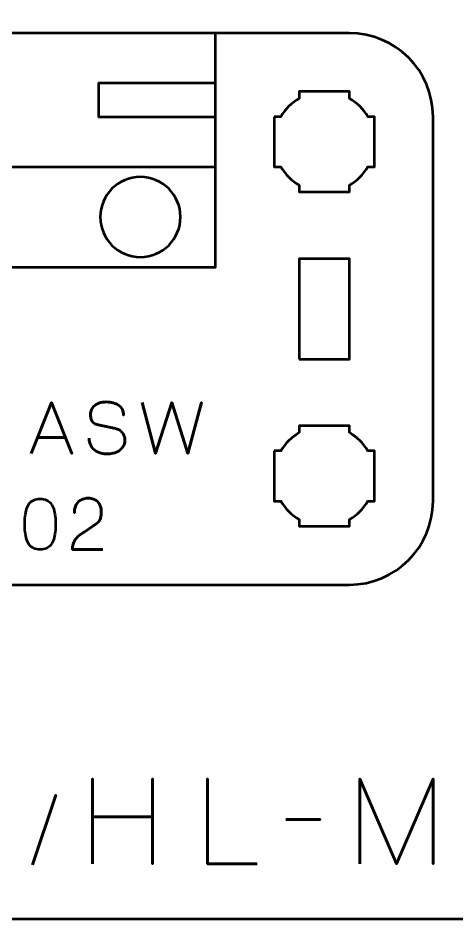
# Model space of a CAD drawing. Header units: centimetres. Extents: x -21 to 0, y -29.7 to 0.
# Drawn here: x -8.43 to -5.81, y -29.7 to -24.31 of the extents above; entities that cross this region are included whole.
import ezdxf

# ---------------------------------------------------------------- set-up
doc = ezdxf.new("R2010")
doc.units = ezdxf.units.CM
doc.header["$MEASUREMENT"] = 0
doc.layers.add('Layer 1', color=7, linetype='Continuous')

msp = doc.modelspace()

# ---------------------------------------------------------------- linework, layer by layer
at = {"layer": 'Layer 1', "lineweight": 53}
msp.add_lwpolyline([(-6.75, -26.35), (-6.45, -26.35), (-6.45, -25.75), (-6.75, -25.75), (-6.75, -26.35)], close=True, dxfattribs=at)
at = {"layer": 'Layer 1', "color": 1, "lineweight": 53}
msp.add_open_spline([(-21.00003, -29.19995), (-21.00003, -29.19995), (-21.00003, -2.89992), (-21.00003, -2.89992), (-21.00003, -2.89992), (-21.00003, -2.81709), (-20.93286, -2.74992), (-20.85003, -2.74992), (-20.85003, -2.74992), (-20.7672, -2.74992), (-20.70003, -2.68275), (-20.70003, -2.59992), (-20.70003, -2.59992), (-20.70003, -2.51709), (-20.7672, -2.44992), (-20.85003, -2.44992), (-20.85003, -2.44992), (-20.93286, -2.44992), (-21.00003, -2.38275), (-21.00003, -2.29992), (-21.00003, -2.29992), (-21.00003, -2.21709), (-20.93286, -2.14992), (-20.85003, -2.14992), (-20.85003, -2.14992), (-20.7672, -2.14992), (-20.70003, -2.08275), (-20.70003, -1.99992), (-20.70003, -1.99992), (-20.70003, -1.91709), (-20.7672, -1.84992), (-20.85003, -1.84992), (-20.85003, -1.84992), (-20.93286, -1.84992), (-21.00003, -1.78275), (-21.00003, -1.69992), (-21.00003, -1.69992), (-21.00003, -1.61709), (-20.93286, -1.54992), (-20.85003, -1.54992), (-20.85003, -1.54992), (-20.7672, -1.54992), (-20.70003, -1.48275), (-20.70003, -1.39992), (-20.70003, -1.39992), (-20.70003, -1.31709), (-20.7672, -1.24992), (-20.85003, -1.24992), (-20.85003, -1.24992), (-20.93286, -1.24992), (-21.00003, -1.18275), (-21.00003, -1.09992), (-21.00003, -1.09992), (-21.00003, -1.09992), (-21.00003, -0.49992), (-21.00003, -0.49992), (-21.00003, -0.49992), (-21.00003, -0.22295), (-20.77694, 0.00004), (-20.49994, 0.00004), (-20.49994, 0.00004), (-20.49994, 0.00004), (-0.50008, 0.00004), (-0.50008, 0.00004), (-0.50008, 0.00004), (-0.22294, 0.00004), (0.00002, -0.22295), (0.00002, -0.49992), (0.00002, -0.49992), (0.00002, -0.49992), (0.00002, -29.19995), (0.00002, -29.19995), (0.00002, -29.19995), (0.00002, -29.47695), (-0.22294, -29.70004), (-0.50008, -29.70004), (-0.50008, -29.70004), (-0.50008, -29.70004), (-20.49994, -29.70004), (-20.49994, -29.70004), (-20.49994, -29.70004), (-20.77694, -29.70004), (-21.00003, -29.47695), (-21.00003, -29.19995)], degree=3, knots=[0, 0, 0, 0, 0.047619, 0.047619, 0.047619, 0.047619, 0.0952381, 0.0952381, 0.0952381, 0.0952381, 0.1428571, 0.1428571, 0.1428571, 0.1428571, 0.1904762, 0.1904762, 0.1904762, 0.1904762, 0.2380952, 0.2380952, 0.2380952, 0.2380952, 0.2857143, 0.2857143, 0.2857143, 0.2857143, 0.3333333, 0.3333333, 0.3333333, 0.3333333, 0.3809524, 0.3809524, 0.3809524, 0.3809524, 0.4285714, 0.4285714, 0.4285714, 0.4285714, 0.4761905, 0.4761905, 0.4761905, 0.4761905, 0.5238095, 0.5238095, 0.5238095, 0.5238095, 0.5714286, 0.5714286, 0.5714286, 0.5714286, 0.6190476, 0.6190476, 0.6190476, 0.6190476, 0.6666667, 0.6666667, 0.6666667, 0.6666667, 0.7142857, 0.7142857, 0.7142857, 0.7142857, 0.7619048, 0.7619048, 0.7619048, 0.7619048, 0.8095238, 0.8095238, 0.8095238, 0.8095238, 0.8571429, 0.8571429, 0.8571429, 0.8571429, 0.9047619, 0.9047619, 0.9047619, 0.9047619, 0.952381, 0.952381, 0.952381, 0.952381, 1, 1, 1, 1], dxfattribs=at)
at = {"layer": 'Layer 1', "color": 3, "lineweight": 53}
msp.add_open_spline([(-11.25, -27.2), (-11.25, -27.2), (-11.25, -24.9), (-11.25, -24.9), (-11.25, -24.9), (-11.25, -24.62391), (-11.02609, -24.4), (-10.75, -24.4), (-10.75, -24.4), (-10.75, -24.4), (-6.45, -24.4), (-6.45, -24.4), (-6.45, -24.4), (-6.17391, -24.4), (-5.95, -24.62391), (-5.95, -24.9), (-5.95, -24.9), (-5.95, -24.9), (-5.95, -27.2), (-5.95, -27.2), (-5.95, -27.2), (-5.95, -27.47609), (-6.17391, -27.7), (-6.45, -27.7), (-6.45, -27.7), (-6.45, -27.7), (-10.75, -27.7), (-10.75, -27.7), (-10.75, -27.7), (-11.02609, -27.7), (-11.25, -27.47609), (-11.25, -27.2)], degree=3, knots=[0, 0, 0, 0, 0.125, 0.125, 0.125, 0.125, 0.25, 0.25, 0.25, 0.25, 0.375, 0.375, 0.375, 0.375, 0.5, 0.5, 0.5, 0.5, 0.625, 0.625, 0.625, 0.625, 0.75, 0.75, 0.75, 0.75, 0.875, 0.875, 0.875, 0.875, 1, 1, 1, 1], dxfattribs=at)
at = {"layer": 'Layer 1', "color": 5, "lineweight": 53}
for points, knots in [([(-7.25, -24.4), (-7.25, -24.4), (-7.25, -25.8), (-7.25, -25.8), (-7.25, -25.8), (-7.25, -25.8), (-9.95, -25.8), (-9.95, -25.8), (-9.95, -25.8), (-9.95, -25.8), (-9.95, -24.4), (-9.95, -24.4), (-9.95, -24.4), (-9.95, -24.4), (-7.25, -24.4), (-7.25, -24.4)], [0, 0, 0, 0, 0.25, 0.25, 0.25, 0.25, 0.5, 0.5, 0.5, 0.5, 0.75, 0.75, 0.75, 0.75, 1, 1, 1, 1]), ([(-7.25, -24.4), (-7.25, -24.4), (-7.25, -25.2), (-7.25, -25.2), (-7.25, -25.2), (-7.25, -25.2), (-9.95, -25.2), (-9.95, -25.2), (-9.95, -25.2), (-9.95, -25.2), (-9.95, -24.4), (-9.95, -24.4), (-9.95, -24.4), (-9.95, -24.4), (-7.25, -24.4), (-7.25, -24.4)], [0, 0, 0, 0, 0.25, 0.25, 0.25, 0.25, 0.5, 0.5, 0.5, 0.5, 0.75, 0.75, 0.75, 0.75, 1, 1, 1, 1]), ([(-7.25, -24.7), (-7.25, -24.7), (-7.25, -24.9), (-7.25, -24.9), (-7.25, -24.9), (-7.25, -24.9), (-7.95, -24.9), (-7.95, -24.9), (-7.95, -24.9), (-7.95, -24.9), (-7.95, -24.7), (-7.95, -24.7), (-7.95, -24.7), (-7.95, -24.7), (-7.25, -24.7), (-7.25, -24.7)], [0, 0, 0, 0, 0.25, 0.25, 0.25, 0.25, 0.5, 0.5, 0.5, 0.5, 0.75, 0.75, 0.75, 0.75, 1, 1, 1, 1]), ([(-8.35193, -26.91494), (-8.35193, -26.91494), (-8.23086, -26.60972), (-8.23086, -26.60972), (-8.23086, -26.60972), (-8.23086, -26.60972), (-8.10936, -26.91494), (-8.10936, -26.91494), (-8.10936, -26.91494), (-8.10936, -26.91494), (-8.23086, -26.60972), (-8.23086, -26.60972), (-8.23086, -26.60972), (-8.23086, -26.60972), (-8.35193, -26.91494), (-8.35193, -26.91494)], [0, 0, 0, 0, 0.25, 0.25, 0.25, 0.25, 0.5, 0.5, 0.5, 0.5, 0.75, 0.75, 0.75, 0.75, 1, 1, 1, 1]), ([(-8.00607, -26.82265), (-8.00593, -26.83952), (-8.00297, -26.85398), (-7.99704, -26.86605), (-7.99704, -26.86605), (-7.99118, -26.87804), (-7.983, -26.88785), (-7.9727, -26.89547), (-7.9727, -26.89547), (-7.96233, -26.90302), (-7.9504, -26.90859), (-7.93693, -26.91219), (-7.93693, -26.91219), (-7.92352, -26.91572), (-7.90913, -26.91748), (-7.89389, -26.91748), (-7.89389, -26.91748), (-7.87851, -26.91741), (-7.86468, -26.91515), (-7.85233, -26.91085), (-7.85233, -26.91085), (-7.84005, -26.90654), (-7.82954, -26.90076), (-7.82072, -26.89349), (-7.82072, -26.89349), (-7.81197, -26.88622), (-7.8052, -26.87811), (-7.8004, -26.86908), (-7.8004, -26.86908), (-7.7956, -26.86005), (-7.79306, -26.85081), (-7.79271, -26.84128), (-7.79271, -26.84128), (-7.79229, -26.82879), (-7.79412, -26.81736), (-7.79814, -26.80706), (-7.79814, -26.80706), (-7.80217, -26.79676), (-7.80838, -26.78815), (-7.81677, -26.7811), (-7.81677, -26.7811), (-7.8251, -26.77404), (-7.83561, -26.7691), (-7.84817, -26.76635), (-7.84817, -26.76635), (-7.84817, -26.76635), (-7.95188, -26.74391), (-7.95188, -26.74391), (-7.95188, -26.74391), (-7.96162, -26.74187), (-7.97002, -26.73841), (-7.97693, -26.73361), (-7.97693, -26.73361), (-7.98385, -26.72875), (-7.98921, -26.72204), (-7.99288, -26.71343), (-7.99288, -26.71343), (-7.99655, -26.7049), (-7.99845, -26.69403), (-7.99845, -26.68084), (-7.99845, -26.68084), (-7.99845, -26.67082), (-7.9964, -26.66137), (-7.99224, -26.65248), (-7.99224, -26.65248), (-7.98815, -26.64359), (-7.98208, -26.63575), (-7.97411, -26.62884), (-7.97411, -26.62884), (-7.96614, -26.622), (-7.95626, -26.61663), (-7.94455, -26.61275), (-7.94455, -26.61275), (-7.93276, -26.6088), (-7.91929, -26.60683), (-7.90405, -26.60676), (-7.90405, -26.60676), (-7.88874, -26.60676), (-7.8747, -26.60852), (-7.86186, -26.61205), (-7.86186, -26.61205), (-7.84909, -26.61558), (-7.83801, -26.62066), (-7.8287, -26.62743), (-7.8287, -26.62743), (-7.81938, -26.6342), (-7.81219, -26.64253), (-7.80725, -26.65226), (-7.80725, -26.65226), (-7.80231, -26.66207), (-7.79998, -26.67329), (-7.80033, -26.68592), (-7.80033, -26.68592), (-7.79998, -26.67329), (-7.80231, -26.66207), (-7.80725, -26.65226), (-7.80725, -26.65226), (-7.81219, -26.64253), (-7.81938, -26.6342), (-7.8287, -26.62743), (-7.8287, -26.62743), (-7.83801, -26.62066), (-7.84909, -26.61558), (-7.86186, -26.61205), (-7.86186, -26.61205), (-7.8747, -26.60852), (-7.88874, -26.60676), (-7.90405, -26.60676), (-7.90405, -26.60676), (-7.91929, -26.60683), (-7.93276, -26.6088), (-7.94455, -26.61275), (-7.94455, -26.61275), (-7.95626, -26.61663), (-7.96614, -26.622), (-7.97411, -26.62884), (-7.97411, -26.62884), (-7.98208, -26.63575), (-7.98815, -26.64359), (-7.99224, -26.65248), (-7.99224, -26.65248), (-7.9964, -26.66137), (-7.99845, -26.67082), (-7.99845, -26.68084), (-7.99845, -26.68084), (-7.99845, -26.69403), (-7.99662, -26.7049), (-7.99309, -26.71336), (-7.99309, -26.71336), (-7.98949, -26.7219), (-7.9842, -26.72853), (-7.97728, -26.7334), (-7.97728, -26.7334), (-7.97037, -26.7382), (-7.9619, -26.74173), (-7.95188, -26.74391), (-7.95188, -26.74391), (-7.95188, -26.74391), (-7.84817, -26.76635), (-7.84817, -26.76635), (-7.84817, -26.76635), (-7.83533, -26.7691), (-7.82474, -26.77404), (-7.81642, -26.7811), (-7.81642, -26.7811), (-7.80802, -26.78815), (-7.80188, -26.79676), (-7.79793, -26.80706), (-7.79793, -26.80706), (-7.79405, -26.81736), (-7.79229, -26.82879), (-7.79271, -26.84128), (-7.79271, -26.84128), (-7.79306, -26.85081), (-7.7956, -26.86005), (-7.8004, -26.86908), (-7.8004, -26.86908), (-7.8052, -26.87811), (-7.81197, -26.88622), (-7.82072, -26.89349), (-7.82072, -26.89349), (-7.82954, -26.90076), (-7.84005, -26.90654), (-7.85233, -26.91085), (-7.85233, -26.91085), (-7.86468, -26.91515), (-7.87851, -26.91741), (-7.89389, -26.91748), (-7.89389, -26.91748), (-7.90913, -26.91748), (-7.92352, -26.91572), (-7.93693, -26.91219), (-7.93693, -26.91219), (-7.9504, -26.90859), (-7.96233, -26.90302), (-7.9727, -26.89547), (-7.9727, -26.89547), (-7.983, -26.88785), (-7.99118, -26.87804), (-7.99704, -26.86605), (-7.99704, -26.86605), (-8.00297, -26.85398), (-8.00593, -26.83952), (-8.00607, -26.82265)], [0, 0, 0, 0, 0.0217391, 0.0217391, 0.0217391, 0.0217391, 0.0434783, 0.0434783, 0.0434783, 0.0434783, 0.0652174, 0.0652174, 0.0652174, 0.0652174, 0.0869565, 0.0869565, 0.0869565, 0.0869565, 0.1086957, 0.1086957, 0.1086957, 0.1086957, 0.1304348, 0.1304348, 0.1304348, 0.1304348, 0.1521739, 0.1521739, 0.1521739, 0.1521739, 0.173913, 0.173913, 0.173913, 0.173913, 0.1956522, 0.1956522, 0.1956522, 0.1956522, 0.2173913, 0.2173913, 0.2173913, 0.2173913, 0.2391304, 0.2391304, 0.2391304, 0.2391304, 0.2608696, 0.2608696, 0.2608696, 0.2608696, 0.2826087, 0.2826087, 0.2826087, 0.2826087, 0.3043478, 0.3043478, 0.3043478, 0.3043478, 0.326087, 0.326087, 0.326087, 0.326087, 0.3478261, 0.3478261, 0.3478261, 0.3478261, 0.3695652, 0.3695652, 0.3695652, 0.3695652, 0.3913043, 0.3913043, 0.3913043, 0.3913043, 0.4130435, 0.4130435, 0.4130435, 0.4130435, 0.4347826, 0.4347826, 0.4347826, 0.4347826, 0.4565217, 0.4565217, 0.4565217, 0.4565217, 0.4782609, 0.4782609, 0.4782609, 0.4782609, 0.5, 0.5, 0.5, 0.5, 0.5217391, 0.5217391, 0.5217391, 0.5217391, 0.5434783, 0.5434783, 0.5434783, 0.5434783, 0.5652174, 0.5652174, 0.5652174, 0.5652174, 0.5869565, 0.5869565, 0.5869565, 0.5869565, 0.6086957, 0.6086957, 0.6086957, 0.6086957, 0.6304348, 0.6304348, 0.6304348, 0.6304348, 0.6521739, 0.6521739, 0.6521739, 0.6521739, 0.673913, 0.673913, 0.673913, 0.673913, 0.6956522, 0.6956522, 0.6956522, 0.6956522, 0.7173913, 0.7173913, 0.7173913, 0.7173913, 0.7391304, 0.7391304, 0.7391304, 0.7391304, 0.7608696, 0.7608696, 0.7608696, 0.7608696, 0.7826087, 0.7826087, 0.7826087, 0.7826087, 0.8043478, 0.8043478, 0.8043478, 0.8043478, 0.826087, 0.826087, 0.826087, 0.826087, 0.8478261, 0.8478261, 0.8478261, 0.8478261, 0.8695652, 0.8695652, 0.8695652, 0.8695652, 0.8913043, 0.8913043, 0.8913043, 0.8913043, 0.9130435, 0.9130435, 0.9130435, 0.9130435, 0.9347826, 0.9347826, 0.9347826, 0.9347826, 0.9565217, 0.9565217, 0.9565217, 0.9565217, 0.9782609, 0.9782609, 0.9782609, 0.9782609, 1, 1, 1, 1]), ([(-7.68984, -26.60972), (-7.68984, -26.60972), (-7.60941, -26.91494), (-7.60941, -26.91494), (-7.60941, -26.91494), (-7.60941, -26.91494), (-7.51247, -26.60972), (-7.51247, -26.60972), (-7.51247, -26.60972), (-7.51247, -26.60972), (-7.41552, -26.91494), (-7.41552, -26.91494), (-7.41552, -26.91494), (-7.41552, -26.91494), (-7.33509, -26.60972), (-7.33509, -26.60972), (-7.33509, -26.60972), (-7.33509, -26.60972), (-7.41552, -26.91494), (-7.41552, -26.91494), (-7.41552, -26.91494), (-7.41552, -26.91494), (-7.51247, -26.60972), (-7.51247, -26.60972), (-7.51247, -26.60972), (-7.51247, -26.60972), (-7.60941, -26.91494), (-7.60941, -26.91494), (-7.60941, -26.91494), (-7.60941, -26.91494), (-7.68984, -26.60972), (-7.68984, -26.60972)], [0, 0, 0, 0, 0.125, 0.125, 0.125, 0.125, 0.25, 0.25, 0.25, 0.25, 0.375, 0.375, 0.375, 0.375, 0.5, 0.5, 0.5, 0.5, 0.625, 0.625, 0.625, 0.625, 0.75, 0.75, 0.75, 0.75, 0.875, 0.875, 0.875, 0.875, 1, 1, 1, 1]), ([(-8.31383, -26.81884), (-8.31383, -26.81884), (-8.14789, -26.81884), (-8.14789, -26.81884), (-8.14789, -26.81884), (-8.14789, -26.81884), (-8.31383, -26.81884), (-8.31383, -26.81884)], [0, 0, 0, 0, 0.5, 0.5, 0.5, 0.5, 1, 1, 1, 1]), ([(-8.29922, -27.49025), (-8.28441, -27.49018), (-8.27164, -27.48757), (-8.26098, -27.48249), (-8.26098, -27.48249), (-8.2504, -27.47741), (-8.24158, -27.47014), (-8.23453, -27.4609), (-8.23453, -27.4609), (-8.22754, -27.45159), (-8.22204, -27.44058), (-8.21795, -27.42788), (-8.21795, -27.42788), (-8.21392, -27.41518), (-8.21103, -27.40128), (-8.20941, -27.38604), (-8.20941, -27.38604), (-8.20771, -27.3708), (-8.20687, -27.35478), (-8.20694, -27.33785), (-8.20694, -27.33785), (-8.20687, -27.32099), (-8.20771, -27.30497), (-8.20941, -27.2898), (-8.20941, -27.2898), (-8.21103, -27.27463), (-8.21392, -27.26066), (-8.21795, -27.24796), (-8.21795, -27.24796), (-8.22204, -27.23533), (-8.22754, -27.22433), (-8.23453, -27.21494), (-8.23453, -27.21494), (-8.24158, -27.20563), (-8.2504, -27.19836), (-8.26098, -27.19328), (-8.26098, -27.19328), (-8.27164, -27.18813), (-8.28441, -27.18552), (-8.29922, -27.18545), (-8.29922, -27.18545), (-8.31404, -27.18552), (-8.32681, -27.18813), (-8.33747, -27.19328), (-8.33747, -27.19328), (-8.34805, -27.19836), (-8.35687, -27.20563), (-8.36392, -27.21494), (-8.36392, -27.21494), (-8.37091, -27.22433), (-8.37641, -27.23533), (-8.3805, -27.24796), (-8.3805, -27.24796), (-8.38453, -27.26066), (-8.38742, -27.27463), (-8.38904, -27.2898), (-8.38904, -27.2898), (-8.39073, -27.30497), (-8.39158, -27.32099), (-8.39151, -27.33785), (-8.39151, -27.33785), (-8.39158, -27.35478), (-8.39073, -27.3708), (-8.38904, -27.38604), (-8.38904, -27.38604), (-8.38742, -27.40128), (-8.38453, -27.41518), (-8.3805, -27.42788), (-8.3805, -27.42788), (-8.37641, -27.44058), (-8.37091, -27.45159), (-8.36392, -27.4609), (-8.36392, -27.4609), (-8.35687, -27.47014), (-8.34805, -27.47741), (-8.33747, -27.48249), (-8.33747, -27.48249), (-8.32681, -27.48757), (-8.31404, -27.49018), (-8.29922, -27.49025)], [0, 0, 0, 0, 0.05, 0.05, 0.05, 0.05, 0.1, 0.1, 0.1, 0.1, 0.15, 0.15, 0.15, 0.15, 0.2, 0.2, 0.2, 0.2, 0.25, 0.25, 0.25, 0.25, 0.3, 0.3, 0.3, 0.3, 0.35, 0.35, 0.35, 0.35, 0.4, 0.4, 0.4, 0.4, 0.45, 0.45, 0.45, 0.45, 0.5, 0.5, 0.5, 0.5, 0.55, 0.55, 0.55, 0.55, 0.6, 0.6, 0.6, 0.6, 0.65, 0.65, 0.65, 0.65, 0.7, 0.7, 0.7, 0.7, 0.75, 0.75, 0.75, 0.75, 0.8, 0.8, 0.8, 0.8, 0.85, 0.85, 0.85, 0.85, 0.9, 0.9, 0.9, 0.9, 0.95, 0.95, 0.95, 0.95, 1, 1, 1, 1]), ([(-8.29922, -27.49025), (-8.28441, -27.49018), (-8.27164, -27.48757), (-8.26098, -27.48249), (-8.26098, -27.48249), (-8.2504, -27.47741), (-8.24158, -27.47014), (-8.23453, -27.4609), (-8.23453, -27.4609), (-8.22754, -27.45159), (-8.22204, -27.44058), (-8.21795, -27.42788), (-8.21795, -27.42788), (-8.21392, -27.41518), (-8.21103, -27.40128), (-8.20941, -27.38604), (-8.20941, -27.38604), (-8.20771, -27.3708), (-8.20687, -27.35478), (-8.20694, -27.33785), (-8.20694, -27.33785), (-8.20687, -27.32099), (-8.20771, -27.30497), (-8.20941, -27.2898), (-8.20941, -27.2898), (-8.21103, -27.27463), (-8.21392, -27.26066), (-8.21795, -27.24796), (-8.21795, -27.24796), (-8.22204, -27.23533), (-8.22754, -27.22433), (-8.23453, -27.21494), (-8.23453, -27.21494), (-8.24158, -27.20563), (-8.2504, -27.19836), (-8.26098, -27.19328), (-8.26098, -27.19328), (-8.27164, -27.18813), (-8.28441, -27.18552), (-8.29922, -27.18545), (-8.29922, -27.18545), (-8.31404, -27.18552), (-8.32681, -27.18813), (-8.33747, -27.19328), (-8.33747, -27.19328), (-8.34805, -27.19836), (-8.35687, -27.20563), (-8.36392, -27.21494), (-8.36392, -27.21494), (-8.37091, -27.22433), (-8.37641, -27.23533), (-8.3805, -27.24796), (-8.3805, -27.24796), (-8.38453, -27.26066), (-8.38742, -27.27463), (-8.38904, -27.2898), (-8.38904, -27.2898), (-8.39073, -27.30497), (-8.39158, -27.32099), (-8.39151, -27.33785), (-8.39151, -27.33785), (-8.39158, -27.35478), (-8.39073, -27.3708), (-8.38904, -27.38604), (-8.38904, -27.38604), (-8.38742, -27.40128), (-8.38453, -27.41518), (-8.3805, -27.42788), (-8.3805, -27.42788), (-8.37641, -27.44058), (-8.37091, -27.45159), (-8.36392, -27.4609), (-8.36392, -27.4609), (-8.35687, -27.47014), (-8.34805, -27.47741), (-8.33747, -27.48249), (-8.33747, -27.48249), (-8.32681, -27.48757), (-8.31404, -27.49018), (-8.29922, -27.49025)], [0, 0, 0, 0, 0.05, 0.05, 0.05, 0.05, 0.1, 0.1, 0.1, 0.1, 0.15, 0.15, 0.15, 0.15, 0.2, 0.2, 0.2, 0.2, 0.25, 0.25, 0.25, 0.25, 0.3, 0.3, 0.3, 0.3, 0.35, 0.35, 0.35, 0.35, 0.4, 0.4, 0.4, 0.4, 0.45, 0.45, 0.45, 0.45, 0.5, 0.5, 0.5, 0.5, 0.55, 0.55, 0.55, 0.55, 0.6, 0.6, 0.6, 0.6, 0.65, 0.65, 0.65, 0.65, 0.7, 0.7, 0.7, 0.7, 0.75, 0.75, 0.75, 0.75, 0.8, 0.8, 0.8, 0.8, 0.85, 0.85, 0.85, 0.85, 0.9, 0.9, 0.9, 0.9, 0.95, 0.95, 0.95, 0.95, 1, 1, 1, 1]), ([(-7.925, -27.49025), (-7.925, -27.49025), (-8.10661, -27.49025), (-8.10661, -27.49025), (-8.10661, -27.49025), (-8.10626, -27.47797), (-8.10471, -27.46711), (-8.10209, -27.45779), (-8.10209, -27.45779), (-8.09941, -27.44848), (-8.09582, -27.4403), (-8.09137, -27.43324), (-8.09137, -27.43324), (-8.08685, -27.42619), (-8.0817, -27.41991), (-8.07585, -27.4144), (-8.07585, -27.4144), (-8.06999, -27.40883), (-8.06371, -27.40375), (-8.05694, -27.39895), (-8.05694, -27.39895), (-8.05017, -27.39422), (-8.04318, -27.3895), (-8.03591, -27.38484), (-8.03591, -27.38484), (-8.03591, -27.38484), (-7.96352, -27.33658), (-7.96352, -27.33658), (-7.96352, -27.33658), (-7.95612, -27.33136), (-7.95033, -27.32565), (-7.94624, -27.31951), (-7.94624, -27.31951), (-7.94208, -27.31337), (-7.93918, -27.30688), (-7.93742, -27.30003), (-7.93742, -27.30003), (-7.93573, -27.29326), (-7.93467, -27.28628), (-7.93432, -27.27922), (-7.93432, -27.27922), (-7.93396, -27.27209), (-7.93382, -27.26497), (-7.93389, -27.25784), (-7.93389, -27.25784), (-7.93389, -27.25199), (-7.93467, -27.24571), (-7.93622, -27.23893), (-7.93622, -27.23893), (-7.93784, -27.23223), (-7.94038, -27.22553), (-7.94398, -27.2189), (-7.94398, -27.2189), (-7.94758, -27.21226), (-7.95238, -27.2062), (-7.95837, -27.20069), (-7.95837, -27.20069), (-7.96437, -27.19526), (-7.97178, -27.19089), (-7.9806, -27.18757), (-7.9806, -27.18757), (-7.98942, -27.18425), (-7.99979, -27.18256), (-8.01178, -27.18249), (-8.01178, -27.18249), (-8.02385, -27.18256), (-8.0345, -27.18425), (-8.04368, -27.1875), (-8.04368, -27.1875), (-8.05285, -27.19074), (-8.06068, -27.19526), (-8.06717, -27.20097), (-8.06717, -27.20097), (-8.07366, -27.20669), (-8.07888, -27.21332), (-8.08297, -27.22073), (-8.08297, -27.22073), (-8.08707, -27.22814), (-8.09003, -27.23604), (-8.09193, -27.24437), (-8.09193, -27.24437), (-8.09384, -27.25269), (-8.09476, -27.26116), (-8.09476, -27.2697), (-8.09476, -27.2697), (-8.09476, -27.26116), (-8.09384, -27.25269), (-8.09193, -27.24437), (-8.09193, -27.24437), (-8.09003, -27.23604), (-8.08707, -27.22814), (-8.08297, -27.22073), (-8.08297, -27.22073), (-8.07888, -27.21332), (-8.07366, -27.20669), (-8.06717, -27.20097), (-8.06717, -27.20097), (-8.06068, -27.19526), (-8.05285, -27.19074), (-8.04368, -27.1875), (-8.04368, -27.1875), (-8.0345, -27.18425), (-8.02385, -27.18256), (-8.01178, -27.18249), (-8.01178, -27.18249), (-7.99979, -27.18256), (-7.98942, -27.18425), (-7.9806, -27.18757), (-7.9806, -27.18757), (-7.97178, -27.19089), (-7.96437, -27.19526), (-7.95837, -27.20069), (-7.95837, -27.20069), (-7.95238, -27.2062), (-7.94758, -27.21226), (-7.94398, -27.2189), (-7.94398, -27.2189), (-7.94038, -27.22553), (-7.93784, -27.23223), (-7.93622, -27.23893), (-7.93622, -27.23893), (-7.93467, -27.24571), (-7.93389, -27.25199), (-7.93389, -27.25784), (-7.93389, -27.25784), (-7.93382, -27.26497), (-7.93396, -27.27209), (-7.93432, -27.27922), (-7.93432, -27.27922), (-7.93467, -27.28628), (-7.93573, -27.29326), (-7.93742, -27.30003), (-7.93742, -27.30003), (-7.93918, -27.30688), (-7.94208, -27.31337), (-7.94624, -27.31951), (-7.94624, -27.31951), (-7.95033, -27.32565), (-7.95612, -27.33136), (-7.96352, -27.33658), (-7.96352, -27.33658), (-7.96352, -27.33658), (-8.03591, -27.38484), (-8.03591, -27.38484), (-8.03591, -27.38484), (-8.04318, -27.3895), (-8.05017, -27.39422), (-8.05694, -27.39895), (-8.05694, -27.39895), (-8.06371, -27.40375), (-8.06999, -27.40883), (-8.07585, -27.4144), (-8.07585, -27.4144), (-8.0817, -27.41991), (-8.08685, -27.42619), (-8.09137, -27.43324), (-8.09137, -27.43324), (-8.09582, -27.4403), (-8.09941, -27.44848), (-8.10209, -27.45779), (-8.10209, -27.45779), (-8.10471, -27.46711), (-8.10626, -27.47797), (-8.10661, -27.49025), (-8.10661, -27.49025), (-8.10661, -27.49025), (-7.925, -27.49025), (-7.925, -27.49025)], [0, 0, 0, 0, 0.0238095, 0.0238095, 0.0238095, 0.0238095, 0.047619, 0.047619, 0.047619, 0.047619, 0.0714286, 0.0714286, 0.0714286, 0.0714286, 0.0952381, 0.0952381, 0.0952381, 0.0952381, 0.1190476, 0.1190476, 0.1190476, 0.1190476, 0.1428571, 0.1428571, 0.1428571, 0.1428571, 0.1666667, 0.1666667, 0.1666667, 0.1666667, 0.1904762, 0.1904762, 0.1904762, 0.1904762, 0.2142857, 0.2142857, 0.2142857, 0.2142857, 0.2380952, 0.2380952, 0.2380952, 0.2380952, 0.2619048, 0.2619048, 0.2619048, 0.2619048, 0.2857143, 0.2857143, 0.2857143, 0.2857143, 0.3095238, 0.3095238, 0.3095238, 0.3095238, 0.3333333, 0.3333333, 0.3333333, 0.3333333, 0.3571429, 0.3571429, 0.3571429, 0.3571429, 0.3809524, 0.3809524, 0.3809524, 0.3809524, 0.4047619, 0.4047619, 0.4047619, 0.4047619, 0.4285714, 0.4285714, 0.4285714, 0.4285714, 0.452381, 0.452381, 0.452381, 0.452381, 0.4761905, 0.4761905, 0.4761905, 0.4761905, 0.5, 0.5, 0.5, 0.5, 0.5238095, 0.5238095, 0.5238095, 0.5238095, 0.547619, 0.547619, 0.547619, 0.547619, 0.5714286, 0.5714286, 0.5714286, 0.5714286, 0.5952381, 0.5952381, 0.5952381, 0.5952381, 0.6190476, 0.6190476, 0.6190476, 0.6190476, 0.6428571, 0.6428571, 0.6428571, 0.6428571, 0.6666667, 0.6666667, 0.6666667, 0.6666667, 0.6904762, 0.6904762, 0.6904762, 0.6904762, 0.7142857, 0.7142857, 0.7142857, 0.7142857, 0.7380952, 0.7380952, 0.7380952, 0.7380952, 0.7619048, 0.7619048, 0.7619048, 0.7619048, 0.7857143, 0.7857143, 0.7857143, 0.7857143, 0.8095238, 0.8095238, 0.8095238, 0.8095238, 0.8333333, 0.8333333, 0.8333333, 0.8333333, 0.8571429, 0.8571429, 0.8571429, 0.8571429, 0.8809524, 0.8809524, 0.8809524, 0.8809524, 0.9047619, 0.9047619, 0.9047619, 0.9047619, 0.9285714, 0.9285714, 0.9285714, 0.9285714, 0.952381, 0.952381, 0.952381, 0.952381, 0.9761905, 0.9761905, 0.9761905, 0.9761905, 1, 1, 1, 1]), ([(-7.98649, -29.36992), (-7.98649, -29.36992), (-7.98649, -29.0884), (-7.98649, -29.0884), (-7.98649, -29.0884), (-7.98649, -29.0884), (-7.62736, -29.0884), (-7.62736, -29.0884), (-7.62736, -29.0884), (-7.62736, -29.0884), (-7.62736, -29.36992), (-7.62736, -29.36992), (-7.62736, -29.36992), (-7.62736, -29.36992), (-7.62736, -28.86192), (-7.62736, -28.86192), (-7.62736, -28.86192), (-7.62736, -28.86192), (-7.62736, -29.0884), (-7.62736, -29.0884), (-7.62736, -29.0884), (-7.62736, -29.0884), (-7.98649, -29.0884), (-7.98649, -29.0884), (-7.98649, -29.0884), (-7.98649, -29.0884), (-7.98649, -28.86192), (-7.98649, -28.86192), (-7.98649, -28.86192), (-7.98649, -28.86192), (-7.98649, -29.36992), (-7.98649, -29.36992)], [0, 0, 0, 0, 0.125, 0.125, 0.125, 0.125, 0.25, 0.25, 0.25, 0.25, 0.375, 0.375, 0.375, 0.375, 0.5, 0.5, 0.5, 0.5, 0.625, 0.625, 0.625, 0.625, 0.75, 0.75, 0.75, 0.75, 0.875, 0.875, 0.875, 0.875, 1, 1, 1, 1]), ([(-7.00082, -29.36992), (-7.00082, -29.36992), (-7.29786, -29.36992), (-7.29786, -29.36992), (-7.29786, -29.36992), (-7.29786, -29.36992), (-7.29786, -28.86121), (-7.29786, -28.86121), (-7.29786, -28.86121), (-7.29786, -28.86121), (-7.29786, -29.36992), (-7.29786, -29.36992), (-7.29786, -29.36992), (-7.29786, -29.36992), (-7.00082, -29.36992), (-7.00082, -29.36992)], [0, 0, 0, 0, 0.25, 0.25, 0.25, 0.25, 0.5, 0.5, 0.5, 0.5, 0.75, 0.75, 0.75, 0.75, 1, 1, 1, 1]), ([(-6.38769, -29.36992), (-6.38769, -29.36992), (-6.38769, -28.86121), (-6.38769, -28.86121), (-6.38769, -28.86121), (-6.38769, -28.86121), (-6.16897, -29.36992), (-6.16897, -29.36992), (-6.16897, -29.36992), (-6.16897, -29.36992), (-5.94954, -28.86121), (-5.94954, -28.86121), (-5.94954, -28.86121), (-5.94954, -28.86121), (-5.94954, -29.36992), (-5.94954, -29.36992), (-5.94954, -29.36992), (-5.94954, -29.36992), (-5.94954, -28.86121), (-5.94954, -28.86121), (-5.94954, -28.86121), (-5.94954, -28.86121), (-6.16897, -29.36992), (-6.16897, -29.36992), (-6.16897, -29.36992), (-6.16897, -29.36992), (-6.38769, -28.86121), (-6.38769, -28.86121), (-6.38769, -28.86121), (-6.38769, -28.86121), (-6.38769, -29.36992), (-6.38769, -29.36992)], [0, 0, 0, 0, 0.125, 0.125, 0.125, 0.125, 0.25, 0.25, 0.25, 0.25, 0.375, 0.375, 0.375, 0.375, 0.5, 0.5, 0.5, 0.5, 0.625, 0.625, 0.625, 0.625, 0.75, 0.75, 0.75, 0.75, 0.875, 0.875, 0.875, 0.875, 1, 1, 1, 1]), ([(-8.34435, -29.37556), (-8.34435, -29.37556), (-8.20606, -28.95901), (-8.20606, -28.95901), (-8.20606, -28.95901), (-8.20606, -28.95901), (-8.34435, -29.37556), (-8.34435, -29.37556)], [0, 0, 0, 0, 0.5, 0.5, 0.5, 0.5, 1, 1, 1, 1]), ([(-6.83078, -29.10392), (-6.83078, -29.10392), (-6.62546, -29.10392), (-6.62546, -29.10392), (-6.62546, -29.10392), (-6.62546, -29.10392), (-6.83078, -29.10392), (-6.83078, -29.10392)], [0, 0, 0, 0, 0.5, 0.5, 0.5, 0.5, 1, 1, 1, 1])]:
    msp.add_open_spline(points, degree=3, knots=knots, dxfattribs=at)
at = {"layer": 'Layer 1', "lineweight": 53}
for points, knots in [([(-6.9, -24.9), (-6.9, -24.9), (-6.85985, -24.9), (-6.85985, -24.9), (-6.85985, -24.9), (-6.8335, -24.85447), (-6.79553, -24.8165), (-6.75, -24.79015), (-6.75, -24.79015), (-6.75, -24.79015), (-6.75, -24.75), (-6.75, -24.75), (-6.75, -24.75), (-6.75, -24.75), (-6.6, -24.75), (-6.6, -24.75), (-6.6, -24.75), (-6.6, -24.75), (-6.45, -24.75), (-6.45, -24.75), (-6.45, -24.75), (-6.45, -24.75), (-6.45, -24.79015), (-6.45, -24.79015), (-6.45, -24.79015), (-6.40447, -24.8165), (-6.3665, -24.85447), (-6.34015, -24.9), (-6.34015, -24.9), (-6.34015, -24.9), (-6.3, -24.9), (-6.3, -24.9), (-6.3, -24.9), (-6.3, -24.9), (-6.3, -25.05), (-6.3, -25.05), (-6.3, -25.05), (-6.3, -25.05), (-6.3, -25.2), (-6.3, -25.2), (-6.3, -25.2), (-6.3, -25.2), (-6.34015, -25.2), (-6.34015, -25.2), (-6.34015, -25.2), (-6.3665, -25.24553), (-6.40447, -25.2835), (-6.45, -25.30985), (-6.45, -25.30985), (-6.45, -25.30985), (-6.45, -25.35), (-6.45, -25.35), (-6.45, -25.35), (-6.45, -25.35), (-6.6, -25.35), (-6.6, -25.35), (-6.6, -25.35), (-6.6, -25.35), (-6.75, -25.35), (-6.75, -25.35), (-6.75, -25.35), (-6.75, -25.35), (-6.75, -25.30985), (-6.75, -25.30985), (-6.75, -25.30985), (-6.79553, -25.2835), (-6.8335, -25.24553), (-6.85985, -25.2), (-6.85985, -25.2), (-6.85985, -25.2), (-6.9, -25.2), (-6.9, -25.2), (-6.9, -25.2), (-6.9, -25.2), (-6.9, -25.05), (-6.9, -25.05), (-6.9, -25.05), (-6.9, -25.05), (-6.9, -24.9), (-6.9, -24.9)], [0, 0, 0, 0, 0.05, 0.05, 0.05, 0.05, 0.1, 0.1, 0.1, 0.1, 0.15, 0.15, 0.15, 0.15, 0.2, 0.2, 0.2, 0.2, 0.25, 0.25, 0.25, 0.25, 0.3, 0.3, 0.3, 0.3, 0.35, 0.35, 0.35, 0.35, 0.4, 0.4, 0.4, 0.4, 0.45, 0.45, 0.45, 0.45, 0.5, 0.5, 0.5, 0.5, 0.55, 0.55, 0.55, 0.55, 0.6, 0.6, 0.6, 0.6, 0.65, 0.65, 0.65, 0.65, 0.7, 0.7, 0.7, 0.7, 0.75, 0.75, 0.75, 0.75, 0.8, 0.8, 0.8, 0.8, 0.85, 0.85, 0.85, 0.85, 0.9, 0.9, 0.9, 0.9, 0.95, 0.95, 0.95, 0.95, 1, 1, 1, 1]), ([(-7.46001, -25.49999), (-7.46001, -25.63252), (-7.56748, -25.73999), (-7.7, -25.73999), (-7.7, -25.73999), (-7.83253, -25.73999), (-7.94001, -25.63252), (-7.94001, -25.49999), (-7.94001, -25.49999), (-7.94001, -25.36747), (-7.83253, -25.25999), (-7.7, -25.25999), (-7.7, -25.25999), (-7.56748, -25.25999), (-7.46001, -25.36747), (-7.46001, -25.49999)], [0, 0, 0, 0, 0.25, 0.25, 0.25, 0.25, 0.5, 0.5, 0.5, 0.5, 0.75, 0.75, 0.75, 0.75, 1, 1, 1, 1]), ([(-6.9, -26.9), (-6.9, -26.9), (-6.85985, -26.9), (-6.85985, -26.9), (-6.85985, -26.9), (-6.8335, -26.85447), (-6.79553, -26.8165), (-6.75, -26.79015), (-6.75, -26.79015), (-6.75, -26.79015), (-6.75, -26.75), (-6.75, -26.75), (-6.75, -26.75), (-6.75, -26.75), (-6.6, -26.75), (-6.6, -26.75), (-6.6, -26.75), (-6.6, -26.75), (-6.45, -26.75), (-6.45, -26.75), (-6.45, -26.75), (-6.45, -26.75), (-6.45, -26.79015), (-6.45, -26.79015), (-6.45, -26.79015), (-6.40447, -26.8165), (-6.3665, -26.85447), (-6.34015, -26.9), (-6.34015, -26.9), (-6.34015, -26.9), (-6.3, -26.9), (-6.3, -26.9), (-6.3, -26.9), (-6.3, -26.9), (-6.3, -27.05), (-6.3, -27.05), (-6.3, -27.05), (-6.3, -27.05), (-6.3, -27.2), (-6.3, -27.2), (-6.3, -27.2), (-6.3, -27.2), (-6.34015, -27.2), (-6.34015, -27.2), (-6.34015, -27.2), (-6.3665, -27.24553), (-6.40447, -27.2835), (-6.45, -27.30985), (-6.45, -27.30985), (-6.45, -27.30985), (-6.45, -27.35), (-6.45, -27.35), (-6.45, -27.35), (-6.45, -27.35), (-6.6, -27.35), (-6.6, -27.35), (-6.6, -27.35), (-6.6, -27.35), (-6.75, -27.35), (-6.75, -27.35), (-6.75, -27.35), (-6.75, -27.35), (-6.75, -27.30985), (-6.75, -27.30985), (-6.75, -27.30985), (-6.79553, -27.2835), (-6.8335, -27.24553), (-6.85985, -27.2), (-6.85985, -27.2), (-6.85985, -27.2), (-6.9, -27.2), (-6.9, -27.2), (-6.9, -27.2), (-6.9, -27.2), (-6.9, -27.05), (-6.9, -27.05), (-6.9, -27.05), (-6.9, -27.05), (-6.9, -26.9), (-6.9, -26.9)], [0, 0, 0, 0, 0.05, 0.05, 0.05, 0.05, 0.1, 0.1, 0.1, 0.1, 0.15, 0.15, 0.15, 0.15, 0.2, 0.2, 0.2, 0.2, 0.25, 0.25, 0.25, 0.25, 0.3, 0.3, 0.3, 0.3, 0.35, 0.35, 0.35, 0.35, 0.4, 0.4, 0.4, 0.4, 0.45, 0.45, 0.45, 0.45, 0.5, 0.5, 0.5, 0.5, 0.55, 0.55, 0.55, 0.55, 0.6, 0.6, 0.6, 0.6, 0.65, 0.65, 0.65, 0.65, 0.7, 0.7, 0.7, 0.7, 0.75, 0.75, 0.75, 0.75, 0.8, 0.8, 0.8, 0.8, 0.85, 0.85, 0.85, 0.85, 0.9, 0.9, 0.9, 0.9, 0.95, 0.95, 0.95, 0.95, 1, 1, 1, 1])]:
    msp.add_open_spline(points, degree=3, knots=knots, dxfattribs=at)

doc.saveas('drawing.dxf')
